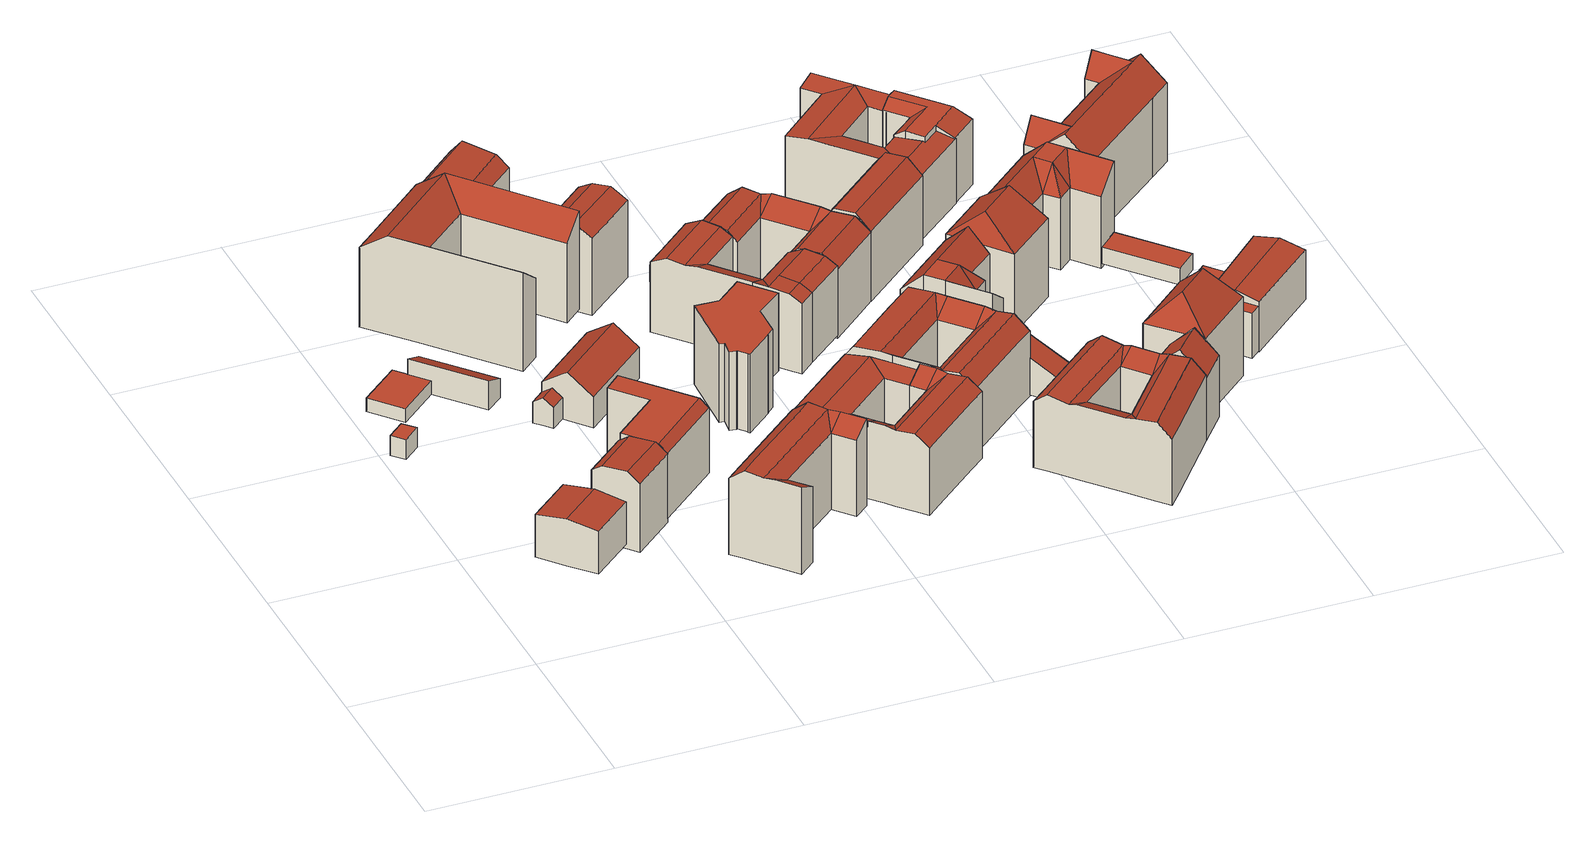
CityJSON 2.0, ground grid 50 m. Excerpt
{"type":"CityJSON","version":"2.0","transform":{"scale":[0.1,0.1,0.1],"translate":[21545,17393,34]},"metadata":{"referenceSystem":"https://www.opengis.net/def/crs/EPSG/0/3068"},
"CityObjects":{
"building1":{"type":"Building","attributes":{"FOLIE":"011","H_First_Min":43.01,"H_First_Max":43.01,"H_Trauf_Min":43.01,"H_Trauf_Max":43.01,"TexVersion":1,"EIG_KL_ST":0,"ANZ_LOC":1,"EIG_KL_PV":0,"Kachel":"2100018000","LAND":"11","RBEZ":"0","KREIS":"00","GMDE":"007","STR":"01861","HNR":"131","LFD":"002","function":"1411","measuredHeight":5.75},"address":[{"locality":"Berlin","thoroughfareNumber":"131","thoroughfareName":"Hauptstr."}],"geometry":[{"type":"MultiSurface","lod":"2","boundaries":[[[0,1,2,3]],[[4,5,6,7]],[[0,3,6,5]],[[1,0,5,4]],[[2,1,4,7]],[[3,2,7,6]]],"semantics":{"surfaces":[{"type":"RoofSurface"},{"type":"GroundSurface"},{"type":"WallSurface"}],"values":[0,1,2,2,2,2]}}]},
"building2":{"type":"Building","attributes":{"description":"Verwaltungsgebäude, Bürogebäude","STRMIT_KOR":1007.1,"AREA_KOR":16.8,"STR_ERTR":2.03,"CO2_EINSP":1.27,"INVEST":8400,"ILEIST":2.4,"DENKMAL":1,"Kachel":"2100018000","LAND":"11-11","RBEZ":"0-0","KREIS":"00-00","GMDE":"007-007","STR":"00046-01268","HNR":"12-24","ADZ":"-","LFD":"001-001","FOLIE":"011","H_First_Min":50.44,"H_First_Max":50.44,"H_Trauf_Min":49.24,"H_Trauf_Max":49.24,"TexVersion":1,"EIG_KL_ST":1,"ANZ_LOC":1,"DENKMALART":"Baudenkmal","EIG_KL_PV":1,"GROUND_AREA":255.79,"function":"1411","measuredHeight":13.63,"storeysAboveGround":3},"address":[{"locality":"Berlin","thoroughfareNumber":"12","thoroughfareName":"Albertstr."},{"locality":"Berlin","thoroughfareNumber":"24","thoroughfareName":"Feurigstr."}],"geometry":[{"type":"MultiSurface","lod":"2","boundaries":[[[8,9,10,11,12,13]],[[14,15,16,17]],[[18,19,15,14]],[[17,16,12,11]],[[19,18,9,8]],[[18,14,17,11,10,9]],[[16,15,19,8,13,12]]],"semantics":{"surfaces":[{"type":"GroundSurface"},{"type":"RoofSurface"},{"type":"WallSurface"}],"values":[0,1,1,2,2,2,2]}}]},
"building3":{"type":"Building","attributes":{"Kachel":"2100018000","LAND":"11","RBEZ":"0","KREIS":"00","GMDE":"007","STR":"01861","HNR":"132","LFD":"003","FOLIE":"011","H_First_Min":41.28,"H_First_Max":41.28,"H_Trauf_Min":41.28,"H_Trauf_Max":41.28,"TexVersion":1,"EIG_KL_ST":1,"ANZ_LOC":1,"EIG_KL_PV":0,"function":"1444","measuredHeight":3.91},"address":[{"locality":"Berlin","thoroughfareNumber":"132","thoroughfareName":"Hauptstr."}],"geometry":[{"type":"MultiSurface","lod":"2","boundaries":[[[20,21,22,23]],[[24,25,26,27]],[[24,27,22,21]],[[25,24,21,20]],[[26,25,20,23]],[[27,26,23,22]]],"semantics":{"surfaces":[{"type":"GroundSurface"},{"type":"RoofSurface"},{"type":"WallSurface"}],"values":[0,1,2,2,2,2]}}]},
"building4":{"type":"Building","attributes":{"Kachel":"2100018000","LAND":"11","RBEZ":"0","KREIS":"00","GMDE":"007","STR":"01268","HNR":"23","LFD":"002","FOLIE":"011","H_First_Min":37.97,"H_First_Max":37.97,"H_Trauf_Min":37.97,"H_Trauf_Max":37.97,"TexVersion":1,"EIG_KL_ST":0,"ANZ_LOC":1,"EIG_KL_PV":0,"function":"1231","roofType":"1000","measuredHeight":0.675},"address":[{"locality":"Berlin","thoroughfareNumber":"23","thoroughfareName":"Feurigstr."}],"geometry":[{"type":"MultiSurface","lod":"2","boundaries":[[[28,29,30,31,32,33,34,35,36,37,38]],[[39,40,41,42,43,44,45,46,47,48,49]],[[29,28,49,48]],[[28,38,39,49]],[[38,37,40,39]],[[37,36,41,40]],[[36,35,42,41]],[[35,34,43,42]],[[34,33,44,43]],[[33,32,45,44]],[[32,31,46,45]],[[31,30,47,46]],[[30,29,48,47]]],"semantics":{"surfaces":[{"type":"RoofSurface"},{"type":"GroundSurface"},{"type":"WallSurface"}],"values":[0,1,2,2,2,2,2,2,2,2,2,2,2]}}]},
"building5":{"type":"Building","attributes":{"description":"Wohnblock in geschlossener Bauweise","STRMIT_KOR":1097.35,"AREA_KOR":75.72,"STR_ERTR":9.89,"CO2_EINSP":6.18,"INVEST":37800,"ILEIST":10.8,"DENKMAL":0,"Kachel":"2100018000","LAND":"11","RBEZ":"0","KREIS":"00","GMDE":"007","STR":"01268","HNR":"23","LFD":"001","FOLIE":"011","H_First_Min":57.7,"H_First_Max":58.06,"H_Trauf_Min":55.65,"H_Trauf_Max":57.7,"TexVersion":1,"EIG_KL_ST":1,"ANZ_LOC":1,"EIG_KL_PV":2,"GROUND_AREA":197.01,"function":"1231","measuredHeight":22.44,"storeysAboveGround":5},"address":[{"locality":"Berlin","thoroughfareNumber":"23","thoroughfareName":"Feurigstr."}],"geometry":[{"type":"MultiSurface","lod":"2","boundaries":[[[50,51,52,53]],[[54,55,51,50]],[[56,57,55,54]],[[58,59,60,61,62,63,64,65]],[[53,52,64,63]],[[57,56,60,59]],[[53,63,62,61,60,56,54,50]],[[57,59,58,65,64,52,51,55]]],"semantics":{"surfaces":[{"type":"RoofSurface"},{"type":"GroundSurface"},{"type":"WallSurface"}],"values":[0,0,0,1,2,2,2,2]}}]},
"building6":{"type":"Building","attributes":{"Kachel":"2100018000","LAND":"11","RBEZ":"0","KREIS":"00","GMDE":"007","STR":"01861","HNR":"133","LFD":"001","FOLIE":"011","H_First_Min":45.76,"H_First_Max":45.76,"H_Trauf_Min":42.97,"H_Trauf_Max":42.97,"TexVersion":1,"EIG_KL_ST":0,"ANZ_LOC":1,"EIG_KL_PV":0,"function":"1449","measuredHeight":8.38},"address":[{"locality":"Berlin","thoroughfareNumber":"133","thoroughfareName":"Hauptstr."}],"geometry":[{"type":"MultiSurface","lod":"2","boundaries":[[[66,67,68,69]],[[70,71,72,73]],[[69,68,72,71]],[[66,69,71,70]],[[67,66,70,73]],[[68,67,73,72]]],"semantics":{"surfaces":[{"type":"RoofSurface"},{"type":"GroundSurface"},{"type":"WallSurface"}],"values":[0,1,2,2,2,2]}}]},
"building7":{"type":"Building","attributes":{"description":"Wohnblock in geschlossener Bauweise","STRMIT_KOR":1096.23,"AREA_KOR":149.86,"STR_ERTR":19.96,"CO2_EINSP":12.45,"INVEST":75250,"ILEIST":21.5,"DENKMAL":0,"Kachel":"2100018000","LAND":"11","RBEZ":"0","KREIS":"00","GMDE":"007","STR":"01268","HNR":"22","LFD":"001","FOLIE":"011","H_First_Min":57.83,"H_First_Max":57.83,"H_Trauf_Min":55.68,"H_Trauf_Max":57.83,"TexVersion":1,"EIG_KL_ST":1,"ANZ_LOC":1,"EIG_KL_PV":3,"GROUND_AREA":367.44,"function":"1231","measuredHeight":21.11,"storeysAboveGround":5},"address":[{"locality":"Berlin","thoroughfareNumber":"22","thoroughfareName":"Feurigstr."}],"geometry":[{"type":"MultiSurface","lod":"2","boundaries":[[[74,75,76,77,78,79,80,81,82]],[[83,84,76,75]],[[85,83,75,74]],[[86,87,82,81]],[[88,86,81,80]],[[89,88,80,79]],[[90,89,79,78]],[[87,85,74,82]],[[78,77,76,84,91,90]],[[89,90,86,88]],[[86,90,91,84,83,85,87]]],"semantics":{"surfaces":[{"type":"GroundSurface"},{"type":"WallSurface"},{"type":"RoofSurface"}],"values":[0,1,1,1,1,1,1,1,1,2,2]}}]},
"building8":{"type":"Building","attributes":{"description":"Christliche Kirche","STR":"01268","HNR":"21","LFD":"001","FOLIE":"011","H_First_Min":45.34,"H_First_Max":51.22,"H_Trauf_Min":43.33,"H_Trauf_Max":46.24,"TexVersion":1,"EIG_KL_ST":1,"ANZ_LOC":1,"EIG_KL_PV":2,"GROUND_AREA":376.88,"STRMIT_KOR":1046.8,"AREA_KOR":39.8,"STR_ERTR":5,"CO2_EINSP":3.12,"INVEST":19950,"ILEIST":5.7,"DENKMAL":0,"Kachel":"2100018000","LAND":"11","RBEZ":"0","KREIS":"00","GMDE":"007","function":"1141","measuredHeight":14.03,"storeysAboveGround":4},"address":[{"locality":"Berlin","thoroughfareNumber":"21","thoroughfareName":"Feurigstr."}],"geometry":[{"type":"MultiSurface","lod":"2","boundaries":[[[92,93,94,95,96,97,98,99,100,101]],[[102,103,104,105]],[[106,107,103,102]],[[108,109,110,111]],[[112,113,114,115,109,108]],[[105,104,97,96]],[[111,110,94,93]],[[112,101,100,99,107,106,113]],[[104,103,107,99,98,97]],[[112,108,111,93,92,101]],[[113,106,102,105,96,95,94,110,109,115,114]]],"semantics":{"surfaces":[{"type":"GroundSurface"},{"type":"RoofSurface"},{"type":"WallSurface"}],"values":[0,1,1,1,1,2,2,2,2,2,2]}}]},
"building9":{"type":"Building","attributes":{"description":"Wohngebäude mit Handel u. Dienstleistungen","STRMIT_KOR":1073.04,"AREA_KOR":340.86,"STR_ERTR":44.23,"CO2_EINSP":27.6,"INVEST":170450,"ILEIST":48.7,"DENKMAL":1,"Kachel":"2100018000","LAND":"11","RBEZ":"0","KREIS":"00","GMDE":"007","STR":"01861","HNR":"134","LFD":"001","FOLIE":"011","H_First_Min":66.09,"H_First_Max":66.09,"H_Trauf_Min":60.52,"H_Trauf_Max":60.52,"TexVersion":1,"EIG_KL_ST":1,"ANZ_LOC":1,"DENKMALART":"Baudenkmal","EIG_KL_PV":3,"GROUND_AREA":875.7,"function":"2121","measuredHeight":28.68,"storeysAboveGround":5},"address":[{"locality":"Berlin","thoroughfareNumber":"134","thoroughfareName":"Hauptstr."}],"geometry":[{"type":"MultiSurface","lod":"2","boundaries":[[[116,117,118,119,120,121,122,123,124,125,126,127,128,129]],[[130,131,132,133,134]],[[135,136,137,138,139]],[[140,134,141,142,139,143,144,145]],[[134,133,135,139,142,141]],[[135,133,122,121]],[[136,135,121,120]],[[137,136,120,119]],[[124,131,130,134,140,127,126,125]],[[137,119,118,117,116,143,139,138]],[[127,140,145,144,143,116,129,128]],[[132,131,124,123]],[[133,132,123,122]]],"semantics":{"surfaces":[{"type":"GroundSurface"},{"type":"RoofSurface"},{"type":"WallSurface"}],"values":[0,1,1,1,1,2,2,2,2,2,2,2,2]}}]},
"building10":{"type":"Building","attributes":{"description":"Gebäude für Gewerbe und Industrie (soweit nicht OS 1711-1798)","STRMIT_KOR":1098,"AREA_KOR":117.84,"STR_ERTR":15.55,"CO2_EINSP":9.71,"INVEST":58800,"ILEIST":16.8,"DENKMAL":0,"Kachel":"2100018000","LAND":"11","RBEZ":"0","KREIS":"00","GMDE":"007","STR":"01268","HNR":"54","LFD":"001","FOLIE":"011","H_First_Min":59.07,"H_First_Max":59.58,"H_Trauf_Min":56.18,"H_Trauf_Max":59.07,"TexVersion":1,"EIG_KL_ST":1,"ANZ_LOC":1,"EIG_KL_PV":3,"GROUND_AREA":526.14,"function":"1799","measuredHeight":25.51,"storeysAboveGround":5},"address":[{"locality":"Berlin","thoroughfareNumber":"54","thoroughfareName":"Feurigstr."}],"geometry":[{"type":"MultiSurface","lod":"2","boundaries":[[[146,147,148,149,150,151,152,153,154,155,156,157,158,159,160,161]],[[162,163,164,165]],[[166,167,168,169]],[[170,163,162]],[[171,169,168]],[[172,173,174,175,176,177,178,179]],[[173,170,180,181,171,176,175,174]],[[170,162,169,171,181,180]],[[165,164,147,146]],[[162,165,146,161]],[[166,169,160,159]],[[167,166,159,158]],[[169,162,161,160]],[[151,172,179,178,177,154,153,152]],[[172,151,150,149,148,147,164,163,170,173]],[[154,177,176,171,168,167,158,157,156,155]]],"semantics":{"surfaces":[{"type":"GroundSurface"},{"type":"RoofSurface"},{"type":"WallSurface"}],"values":[0,1,1,1,1,1,1,1,2,2,2,2,2,2,2,2]}}]},
"building11":{"type":"Building","attributes":{"description":"Hotel, Pension","STRMIT_KOR":1087.45,"AREA_KOR":199.52,"STR_ERTR":26.03,"CO2_EINSP":16.24,"INVEST":99400,"ILEIST":28.4,"DENKMAL":1,"Kachel":"2100018000","LAND":"11","RBEZ":"0","KREIS":"00","GMDE":"007","STR":"01861","HNR":"135","LFD":"001","FOLIE":"011","H_First_Min":43.04,"H_First_Max":62.96,"H_Trauf_Min":43.04,"H_Trauf_Max":61.8,"TexVersion":1,"EIG_KL_ST":1,"ANZ_LOC":1,"DENKMALART":"Baudenkmal","EIG_KL_PV":3,"GROUND_AREA":747.64,"function":"1461","measuredHeight":26.33,"storeysAboveGround":1},"address":[{"locality":"Berlin","thoroughfareNumber":"135","thoroughfareName":"Hauptstr."}],"geometry":[{"type":"MultiSurface","lod":"2","boundaries":[[[182,183,184,185,186,187]],[[188,189,190,184,183,182]],[[191,192,193,194]],[[195,196,197]],[[198,199,197,196]],[[185,199,198]],[[200,201,202,203,204,205]],[[206,207,195,202,201,200]],[[208,196,195,207,206]],[[187,186,185,198,209]],[[198,196,210,211]],[[196,208,212,210]],[[209,198,211,213]],[[205,204,203,214,215,216]],[[217,218,219,190,189,188]],[[205,216,220,221,212,208,206,200]],[[209,213,222,223,217,188,182,187]],[[224,225,226,214,203,202,195,197,199,185,184,190,219,227,228,229]],[[191,194,230,231]],[[192,191,231,232]],[[193,192,232,233]],[[194,193,233,230]],[[212,221,220,216,215,214,226,225,224,229,228,227,219,218,217,223,222,213,211,210]],[[232,231,230,233]]],"semantics":{"surfaces":[{"type":"RoofSurface"},{"type":"WallSurface"},{"type":"GroundSurface"}],"values":[0,0,0,0,0,0,0,0,0,0,1,1,1,1,1,1,1,1,1,1,1,1,2,2]}}]},
"building12":{"type":"Building","attributes":{"description":"Seniorenwohnhaus, Seniorenheim","STRMIT_KOR":1130.7,"AREA_KOR":23.04,"STR_ERTR":3.13,"CO2_EINSP":1.95,"INVEST":11550,"ILEIST":3.3,"DENKMAL":0,"Kachel":"2100018000","LAND":"11","RBEZ":"0","KREIS":"00","GMDE":"007","STR":"01268","HNR":"20","LFD":"001","FOLIE":"011","H_First_Min":58.31,"H_First_Max":58.31,"H_Trauf_Min":58.31,"H_Trauf_Max":58.31,"TexVersion":1,"EIG_KL_ST":1,"ANZ_LOC":1,"EIG_KL_PV":3,"GROUND_AREA":378.82,"function":"1372","roofType":"1000","measuredHeight":22.79,"storeysAboveGround":7},"address":[{"locality":"Berlin","thoroughfareNumber":"20","thoroughfareName":"Feurigstr."}],"geometry":[{"type":"MultiSurface","lod":"2","boundaries":[[[234,235,236,237,238,239,240,241,242,243,244,245,246,247,248,249]],[[250,251,235,234]],[[251,252,236,235]],[[252,253,237,236]],[[253,254,238,237]],[[254,255,239,238]],[[255,256,240,239]],[[256,257,241,240]],[[257,258,242,241]],[[258,259,243,242]],[[259,260,244,243]],[[260,261,245,244]],[[261,262,246,245]],[[262,263,247,246]],[[263,264,248,247]],[[264,265,249,248]],[[265,250,234,249]],[[265,264,263,262,261,260,259,258,257,256,255,254,253,252,251,250]]],"semantics":{"surfaces":[{"type":"GroundSurface"},{"type":"WallSurface"},{"type":"RoofSurface"}],"values":[0,1,1,1,1,1,1,1,1,1,1,1,1,1,1,1,1,2]}}]},
"building13":{"type":"Building","attributes":{"description":"Wohngebäude mit Handel u. Dienstleistungen","STRMIT_KOR":1043.26,"AREA_KOR":293.42,"STR_ERTR":36.69,"CO2_EINSP":22.9,"INVEST":146650,"ILEIST":41.9,"DENKMAL":0,"Kachel":"2100018000","LAND":"11","RBEZ":"0","KREIS":"00","GMDE":"007","STR":"01268","HNR":"55","LFD":"001","FOLIE":"011","H_First_Min":57.04,"H_First_Max":58.87,"H_Trauf_Min":55.81,"H_Trauf_Max":58.31,"TexVersion":1,"EIG_KL_ST":1,"ANZ_LOC":1,"EIG_KL_PV":2,"GROUND_AREA":852.89,"function":"2121","measuredHeight":22.6,"storeysAboveGround":5},"address":[{"locality":"Berlin","thoroughfareNumber":"55","thoroughfareName":"Feurigstr."}],"geometry":[{"type":"MultiSurface","lod":"2","boundaries":[[[266,267,268,269,270,271]],[[272,273,274]],[[275,276,277]],[[278,279,274,273]],[[277,276,280,281]],[[272,282,283,275,277,273]],[[272,284,285,286,287,275,283,282]],[[284,288,289,290,291,287,286,285]],[[292,293,278,267,266]],[[268,281,294,295,269]],[[296,266,271,270,269,297,298,299]],[[273,277,300,301]],[[278,273,301,302]],[[279,278,293]],[[267,278,302,303]],[[280,294,281]],[[277,281,304,300]],[[281,268,305,304]],[[268,267,303,305]],[[288,306,307,308,309,291,290,289]],[[310,296,299,298,297,311,312,313]],[[314,315,316,306,288,284,272,274,279,293,292,266,296,310,317,318,319]],[[276,275,287,291,309,320,321,322,323,324,325,311,297,269,295,294,280]],[[321,320,309,308,307,306,316,315,314,301,300,304,305,326,312,311,325,324,323,322]],[[310,313,312,326,305,303,302,301,314,319,318,317]]],"semantics":{"surfaces":[{"type":"RoofSurface"},{"type":"WallSurface"},{"type":"GroundSurface"}],"values":[0,0,0,0,0,0,0,0,0,0,0,1,1,1,1,1,1,1,1,1,1,1,1,2,2]}}]},
"building14":{"type":"Building","attributes":{"description":"Wohnblock in geschlossener Bauweise","STRMIT_KOR":1112.03,"AREA_KOR":111.94,"STR_ERTR":14.82,"CO2_EINSP":9.24,"INVEST":56000,"ILEIST":16,"DENKMAL":0,"Kachel":"2100018000","LAND":"11","RBEZ":"0","KREIS":"00","GMDE":"007","STR":"01268","HNR":"19","LFD":"001","FOLIE":"011","H_First_Min":58.8,"H_First_Max":59.31,"H_Trauf_Min":56.9,"H_Trauf_Max":58.8,"TexVersion":1,"EIG_KL_ST":1,"ANZ_LOC":1,"EIG_KL_PV":3,"GROUND_AREA":586.02,"function":"1231","measuredHeight":22.67,"storeysAboveGround":6},"address":[{"locality":"Berlin","thoroughfareNumber":"19","thoroughfareName":"Feurigstr."}],"geometry":[{"type":"MultiSurface","lod":"2","boundaries":[[[327,328,329,330]],[[331,332,333]],[[334,333,335,336]],[[333,337,338,335]],[[339,327,330,340]],[[341,334,336,342]],[[332,343,344,345,329,328,346,347]],[[348,349,350,351,352,353]],[[339,340,354,355,338,337,356,357]],[[341,342,358,359,348,353,360,361]],[[351,350,362,363,364,343,332,331,365,366,367]],[[346,328,327,368,369]],[[347,346,369,370,371]],[[366,365,334]],[[370,369,357,356,371]],[[368,327,339,357,369]],[[337,333,347,371,356]],[[365,331,347,333,334]],[[361,372,366,334,341]],[[360,373,367,366,372,361]],[[353,352,351,367,373,360]],[[362,350,349,348,359,358,342,336,335,374,375,330,329,345,344,343,364,363]],[[354,340,330,375,374,335,338,355]]],"semantics":{"surfaces":[{"type":"WallSurface"},{"type":"RoofSurface"},{"type":"GroundSurface"}],"values":[0,0,0,0,0,0,0,0,0,0,0,1,1,1,1,1,1,1,1,1,1,2,2]}}]},
"building15":{"type":"Building","attributes":{"Kachel":"2100018000","LAND":"11","RBEZ":"0","KREIS":"00","GMDE":"007","STR":"01861","HNR":"136","LFD":"002","FOLIE":"011","H_First_Min":42,"H_First_Max":42,"H_Trauf_Min":42,"H_Trauf_Max":42,"TexVersion":1,"EIG_KL_ST":0,"ANZ_LOC":1,"EIG_KL_PV":0,"function":"2364","roofType":"1000","measuredHeight":4.84},"address":[{"locality":"Berlin","thoroughfareNumber":"136","thoroughfareName":"Hauptstr."}],"geometry":[{"type":"MultiSurface","lod":"2","boundaries":[[[376,377,378,379,380]],[[381,382,383,384,385]],[[380,379,382,381]],[[379,378,383,382]],[[378,377,384,383]],[[377,376,385,384]],[[376,380,381,385]]],"semantics":{"surfaces":[{"type":"RoofSurface"},{"type":"GroundSurface"},{"type":"WallSurface"}],"values":[0,1,2,2,2,2,2]}}]},
"building16":{"type":"Building","attributes":{"description":"Wohnblock in geschlossener Bauweise","Kachel":"2100018000","LAND":"11","RBEZ":"0","KREIS":"00","GMDE":"007","STR":"01268","HNR":"56","LFD":"001","STRMIT_KOR":1088.64,"AREA_KOR":242.92,"STR_ERTR":31.89,"CO2_EINSP":19.91,"INVEST":121800,"ILEIST":34.8,"DENKMAL":0,"FOLIE":"011","H_First_Min":58.74,"H_First_Max":59.27,"H_Trauf_Min":55.5,"H_Trauf_Max":58.74,"TexVersion":1,"EIG_KL_ST":1,"ANZ_LOC":1,"EIG_KL_PV":2,"GROUND_AREA":854.28,"function":"1231","measuredHeight":22.64,"storeysAboveGround":5},"address":[{"locality":"Berlin","thoroughfareNumber":"56","thoroughfareName":"Feurigstr."}],"geometry":[{"type":"MultiSurface","lod":"2","boundaries":[[[386,387,388,389,390,391,392,393,394,395,396,397,398,399]],[[400,401,402,386,399,403,397,396,404,405,406,407,408,409]],[[410,411,398,397]],[[412,410,397,403]],[[411,413,399,398]],[[413,412,403,399]],[[414,393,392,391,390,415,416,417]],[[415,390,389,388,387,418,419,420]],[[394,393,414,421,422,423,424,404,396,395]],[[425,407,406,405,404,424,426,427]],[[407,425,428,429,430,400,409,408]],[[400,430,431,432,433,418,387,386,402,401]],[[412,424,423,410]],[[411,418,433,413]],[[426,424,412]],[[432,413,433]],[[422,434,435,419,411,410]],[[422,421,436,437,420,419,435,434]],[[421,414,417,416,415,420,437,436]],[[425,427,438,439,431,430,429,428]],[[427,426,440,441,432,431,439,438]],[[426,412,413,432,441,440]],[[422,410,423]],[[419,418,411]]],"semantics":{"surfaces":[{"type":"GroundSurface"},{"type":"WallSurface"},{"type":"RoofSurface"}],"values":[0,0,1,1,1,1,1,1,1,1,1,1,2,2,2,2,2,2,2,2,2,2,2,2]}}]},
"building17":{"type":"Building","attributes":{"description":"Wohnblock in geschlossener Bauweise","STRMIT_KOR":1102.05,"AREA_KOR":135.92,"STR_ERTR":17.89,"CO2_EINSP":11.16,"INVEST":67550,"ILEIST":19.3,"DENKMAL":0,"Kachel":"2100018000","LAND":"11","RBEZ":"0","KREIS":"00","GMDE":"007","STR":"01268","HNR":"18","LFD":"001","FOLIE":"011","H_First_Min":58.18,"H_First_Max":59.19,"H_Trauf_Min":55.65,"H_Trauf_Max":58.7,"TexVersion":1,"EIG_KL_ST":1,"ANZ_LOC":1,"EIG_KL_PV":3,"GROUND_AREA":554.63,"function":"1231","measuredHeight":23.57,"storeysAboveGround":5},"address":[{"locality":"Berlin","thoroughfareNumber":"18","thoroughfareName":"Feurigstr."}],"geometry":[{"type":"MultiSurface","lod":"2","boundaries":[[[442,443,444,445,446,447,448,449,450,451,452,453,454,455,456,457]],[[458,459,460,461]],[[462,463,464,465]],[[459,462,465,460]],[[444,466,467,468,469,445]],[[458,461,470,471,468,467,472,473]],[[452,474,475,476,477,453]],[[476,475,478,479,464,463,480,481]],[[442,457,459]],[[459,457,456,462]],[[455,462,456]],[[443,482,472,467,466,444]],[[442,483,473,472,482,443]],[[459,458,473,483,442]],[[453,477,476,481,484,454]],[[454,484,481,480,485,455]],[[485,480,463,462,455]],[[447,446,445,469,468,471,470,461,460,465,464,479,478,475,474,452,451,450,449,448]]],"semantics":{"surfaces":[{"type":"WallSurface"},{"type":"RoofSurface"},{"type":"GroundSurface"}],"values":[0,0,0,0,0,0,0,0,1,1,1,1,1,1,1,1,1,2]}}]},
"building18":{"type":"Building","attributes":{"description":"Wohnblock in geschlossener Bauweise","STRMIT_KOR":1071.2,"AREA_KOR":258.1,"STR_ERTR":33,"CO2_EINSP":20.59,"INVEST":128800,"ILEIST":36.8,"DENKMAL":0,"LFD":"001","FOLIE":"011","Kachel":"2100018000","LAND":"11","RBEZ":"0","KREIS":"00","GMDE":"007","STR":"01054","HNR":"10","H_First_Min":58.94,"H_First_Max":60.84,"H_Trauf_Min":56.96,"H_Trauf_Max":60.05,"TexVersion":1,"EIG_KL_ST":1,"ANZ_LOC":1,"EIG_KL_PV":2,"GROUND_AREA":846.42,"function":"1231","measuredHeight":23.09,"storeysAboveGround":5},"address":[{"locality":"Berlin","thoroughfareNumber":"10","thoroughfareName":"Ebersstr."}],"geometry":[{"type":"MultiSurface","lod":"2","boundaries":[[[486,487,488,489]],[[490,491,492,493]],[[487,490,493,488]],[[491,486,489,492]],[[494,495,496,497,498,499,500,501]],[[502,503,504,505,506,507,508,509]],[[510,511,512,495,494,513,514,515,516,517,518,503,502,519,520,521]],[[522,523,499,498,524,525,526,527,528,529,507,506,530,531,532,533]],[[514,513,534,535,523,522,536,537]],[[513,494,501,500,499,523,535,534]],[[503,518,538,539,530,506,505,504]],[[518,517,540,541,531,530,539,538]],[[517,486,491,531,541,540]],[[486,516,515,487]],[[490,533,532,491]],[[514,487,515]],[[522,533,490]],[[517,516,486]],[[531,491,532]],[[514,537,536,522,490,487]],[[525,524,498,497,542,543,493,492,544,545,508,507,529,528,527,526]],[[519,502,509,508,545,544,492,489,488,493,543,542,497,496,495,512,511,510,521,520]]],"semantics":{"surfaces":[{"type":"WallSurface"},{"type":"RoofSurface"},{"type":"GroundSurface"}],"values":[0,0,0,0,0,0,0,0,1,1,1,1,1,1,1,1,1,1,1,1,2,2]}}]},
"building19":{"type":"Building","attributes":{"description":"Wohnblock in geschlossener Bauweise","STRMIT_KOR":1076,"AREA_KOR":135.44,"STR_ERTR":17.65,"CO2_EINSP":11.01,"INVEST":67900,"ILEIST":19.4,"DENKMAL":0,"Kachel":"2100018000","LAND":"11","RBEZ":"0","KREIS":"00","GMDE":"007","STR":"01268","HNR":"17","LFD":"001","FOLIE":"011","H_First_Min":59.7,"H_First_Max":60.06,"H_Trauf_Min":55.92,"H_Trauf_Max":59.7,"TexVersion":1,"EIG_KL_ST":1,"ANZ_LOC":1,"EIG_KL_PV":3,"GROUND_AREA":360.81,"function":"1231","measuredHeight":24.44,"storeysAboveGround":6},"address":[{"locality":"Berlin","thoroughfareNumber":"17","thoroughfareName":"Feurigstr."}],"geometry":[{"type":"MultiSurface","lod":"2","boundaries":[[[546,547,548,549,550,551,552,446]],[[553,554,555,556]],[[557,558,554,553]],[[559,560,558,557]],[[556,555,552,551]],[[560,559,548,547]],[[556,551,550,549,548,559,557,553]],[[560,547,546,446,552,555,554,558]]],"semantics":{"surfaces":[{"type":"GroundSurface"},{"type":"RoofSurface"},{"type":"WallSurface"}],"values":[0,1,1,1,2,2,2,2]}}]},
"building20":{"type":"Building","attributes":{"description":"Allgemeinbildende Schule","STRMIT_KOR":1065.71,"AREA_KOR":391.5,"STR_ERTR":50.34,"CO2_EINSP":31.4,"INVEST":195650,"ILEIST":55.9,"DENKMAL":1,"Kachel":"2100018000","LAND":"11","RBEZ":"0","KREIS":"00","GMDE":"007","STR":"01268","HNR":"57","LFD":"001","FOLIE":"011","TexVersion":1,"EIG_KL_ST":1,"ANZ_LOC":1,"DENKMALART":"Gesamtanlage","EIG_KL_PV":2,"H_First_Min":42.85,"H_First_Max":67.14,"H_Trauf_Min":42.12,"H_Trauf_Max":63.48,"GROUND_AREA":1481.02,"function":"1121","measuredHeight":30.9,"storeysAboveGround":4},"address":[{"locality":"Berlin","thoroughfareNumber":"57","thoroughfareName":"Feurigstr."}],"geometry":[{"type":"MultiSurface","lod":"2","boundaries":[[[561,562,563,564,565,566,567,568,569,570,571,572]],[[573,574,575,576]],[[577,578,579,580]],[[581,582,583,584,585,586,587,588,589,590,591,592]],[[593,594,595,596]],[[597,598,574,573]],[[599,597,573,576]],[[600,599,576,575]],[[601,602,579,578]],[[603,601,578,577]],[[604,603,577,580]],[[602,604,580,579]],[[605,606,581,592]],[[607,605,592,591]],[[608,607,591,590]],[[609,608,590,589]],[[610,611,584,583]],[[612,609,589,588]],[[613,614,586,585]],[[611,613,585,584]],[[606,615,610,583,582,581]],[[614,616,612,588,587,586]],[[617,618,595,594]],[[619,617,594,593]],[[620,619,593,596]],[[618,620,596,595]],[[621,622,567,566]],[[623,621,566,565]],[[624,625,569,568]],[[622,624,568,567]],[[625,626,570,569]],[[627,628,561,572]],[[572,571,570,626,629,627]],[[561,628,630,631,632,623,565,564,563,562]],[[598,600,575,574]],[[633,622,631]],[[624,633,625]],[[622,633,624]],[[631,630,634,633]],[[634,625,633]],[[627,629,635,634,630,628]],[[622,621,623,632,631]],[[626,625,634,635,629]],[[598,597,599,600]],[[603,604,602,601]],[[610,607,636]],[[608,636,607]],[[609,636,608]],[[636,637,611,610]],[[636,609,637]],[[613,611,637,638,616,614]],[[605,607,610,615,606]],[[616,638,637,609,612]],[[620,618,639]],[[640,639,618,617]],[[619,620,639,640]],[[640,617,619]]],"semantics":{"surfaces":[{"type":"GroundSurface"},{"type":"WallSurface"},{"type":"RoofSurface"}],"values":[0,0,0,0,0,1,1,1,1,1,1,1,1,1,1,1,1,1,1,1,1,1,1,1,1,1,1,1,1,1,1,1,1,1,1,2,2,2,2,2,2,2,2,2,2,2,2,2,2,2,2,2,2,2,2,2,2]}}]},
"building21":{"type":"Building","attributes":{"description":"Wohnblock in geschlossener Bauweise","STRMIT_KOR":1011.4,"AREA_KOR":285.2,"STR_ERTR":34.57,"CO2_EINSP":21.57,"INVEST":142800,"ILEIST":40.8,"DENKMAL":0,"Kachel":"2100018000","LAND":"11","RBEZ":"0","KREIS":"00","GMDE":"007","STR":"01268","HNR":"16","LFD":"001","FOLIE":"011","H_First_Min":57.41,"H_First_Max":58.91,"H_Trauf_Min":56.36,"H_Trauf_Max":58.91,"TexVersion":1,"EIG_KL_ST":1,"ANZ_LOC":1,"EIG_KL_PV":2,"GROUND_AREA":886.92,"function":"1231","measuredHeight":21.18,"storeysAboveGround":5},"address":[{"locality":"Berlin","thoroughfareNumber":"16","thoroughfareName":"Feurigstr."}],"geometry":[{"type":"MultiSurface","lod":"2","boundaries":[[[641,642,643,644,645,646,647,648,649,650,651,652,653,654,655,656,657,658,659,660,661,662,663,664,665,666,667,668]],[[669,670,671,672,673,674,675,676,677,678,679,680,681,682]],[[683,684,685,686,687]],[[688,689,690,691,692,693,694,695,687,686,685,696]],[[697,698,699,700,701,702]],[[703,704,701,700,699]],[[705,706,707,708,709]],[[710,711,709,712,713]],[[714,715,716,717,701,704,718,719]],[[705,709,720,721,722,723,714,719,724,725]],[[720,709,711,726,727,728,729,714,723,722,721]],[[730,692,691,731]],[[732,689,688,696,685,684,733]],[[703,699,657,656]],[[704,703,656,655]],[[706,705,650,649]],[[707,706,649,648]],[[710,713,644,643]],[[711,710,643,642]],[[697,702,660,659]],[[698,697,659,658]],[[699,698,658,657]],[[719,718,704,655,654,653]],[[719,653,652,651,650,705,725,724]],[[644,713,712,709,708,707,648,647,646,645]],[[711,642,641,668,667,666,729,728,727,726]],[[661,660,702,701,717,716,715,714,729,666,665,664,663,662]],[[689,732,674,673]],[[683,687,678,677]],[[684,683,677,676]],[[690,689,673,672]],[[731,691,671,670]],[[730,731,670,669]],[[692,730,669,682]],[[691,690,672,671]],[[676,675,674,732,733,684]],[[694,693,692,682,681,680]],[[687,695,694,680,679,678]]],"semantics":{"surfaces":[{"type":"GroundSurface"},{"type":"RoofSurface"},{"type":"WallSurface"}],"values":[0,0,1,1,1,1,1,1,1,1,1,1,1,2,2,2,2,2,2,2,2,2,2,2,2,2,2,2,2,2,2,2,2,2,2,2,2,2]}}]},
"building22":{"type":"Building","attributes":{"description":"Allgemeinbildende Schule","STRMIT_KOR":1048.5,"AREA_KOR":250.1,"STR_ERTR":31.94,"CO2_EINSP":19.92,"INVEST":124950,"ILEIST":35.7,"DENKMAL":1,"Kachel":"2100018000","LAND":"11","RBEZ":"0","KREIS":"00","GMDE":"007","STR":"01054","HNR":"9","LFD":"001","FOLIE":"011","H_First_Min":62.23,"H_First_Max":68.49,"H_Trauf_Min":55.67,"H_Trauf_Max":59.73,"TexVersion":1,"EIG_KL_ST":1,"ANZ_LOC":1,"DENKMALART":"Gesamtanlage","EIG_KL_PV":3,"GROUND_AREA":490.89,"function":"1121","measuredHeight":31.76,"storeysAboveGround":5},"address":[{"locality":"Berlin","thoroughfareNumber":"9","thoroughfareName":"Ebersstr."}],"geometry":[{"type":"MultiSurface","lod":"2","boundaries":[[[734,735,736,737]],[[738,739,740,741,498,742]],[[743,744,736,735]],[[745,743,735,734]],[[746,745,734,737]],[[744,746,737,736]],[[747,748,498,741]],[[749,750,739,738]],[[750,751,747,741,740,739]],[[748,752,749,738,742,498]],[[746,744,753]],[[754,753,744,743]],[[745,746,753,754]],[[754,743,745]],[[751,752,748,747]],[[750,749,752,751]]],"semantics":{"surfaces":[{"type":"GroundSurface"},{"type":"WallSurface"},{"type":"RoofSurface"}],"values":[0,0,1,1,1,1,1,1,1,1,2,2,2,2,2,2]}}]},
"building23":{"type":"Building","attributes":{"description":"Allgemeinbildende Schule","STRMIT_KOR":990.25,"AREA_KOR":253.6,"STR_ERTR":30.3,"CO2_EINSP":18.91,"INVEST":127050,"ILEIST":36.3,"DENKMAL":1,"Kachel":"2100018000","LAND":"11","RBEZ":"0","KREIS":"00","GMDE":"007","STR":"01268","HNR":"57","LFD":"002","FOLIE":"011","H_First_Min":51.55,"H_First_Max":54.21,"H_Trauf_Min":51.55,"H_Trauf_Max":52.78,"TexVersion":1,"EIG_KL_ST":1,"ANZ_LOC":1,"DENKMALART":"Gesamtanlage","EIG_KL_PV":2,"GROUND_AREA":485.69,"function":"1121","measuredHeight":15.88,"storeysAboveGround":2},"address":[{"locality":"Berlin","thoroughfareNumber":"57","thoroughfareName":"Feurigstr."}],"geometry":[{"type":"MultiSurface","lod":"2","boundaries":[[[755,756,757,758,759,760]],[[761,762,763,764,765,766,767]],[[768,769,770,771]],[[772,773,769,768]],[[774,775,776,777,778,779,780]],[[771,770,759,758]],[[773,772,756,755]],[[772,768,771,758,757,756]],[[770,769,773,755,760,759]],[[778,777,765,764]],[[779,778,764,763]],[[774,780,762,761]],[[775,774,761,767]],[[780,779,763,762]],[[767,766,765,777,776,775]]],"semantics":{"surfaces":[{"type":"GroundSurface"},{"type":"RoofSurface"},{"type":"WallSurface"}],"values":[0,0,1,1,1,2,2,2,2,2,2,2,2,2,2]}}]},
"building24":{"type":"Building","attributes":{"description":"Feuerwehr","STRMIT_KOR":1068.75,"AREA_KOR":180.6,"STR_ERTR":23.25,"CO2_EINSP":14.51,"INVEST":90300,"ILEIST":25.8,"DENKMAL":1,"Kachel":"2100018000","LAND":"11","RBEZ":"0","KREIS":"00","GMDE":"007","STR":"01268","HNR":"58","LFD":"001","FOLIE":"011","TexVersion":1,"EIG_KL_ST":1,"ANZ_LOC":1,"DENKMALART":"Baudenkmal","H_First_Min":67.12,"H_First_Max":67.12,"H_Trauf_Min":60.84,"H_Trauf_Max":60.84,"EIG_KL_PV":2,"GROUND_AREA":654.55,"function":"1172","measuredHeight":29.15,"storeysAboveGround":5},"address":[{"locality":"Berlin","thoroughfareNumber":"58","thoroughfareName":"Feurigstr."}],"geometry":[{"type":"MultiSurface","lod":"2","boundaries":[[[781,782,783,784]],[[785,786,787,788]],[[789,790,791,792]],[[793,794,795,796]],[[797,798,789,792,799,800]],[[782,801,797,800,802,783]],[[790,803,785,788,804,791]],[[781,784,805,806,807,808,809,810]],[[794,811,808,807,812,795]],[[786,793,796,787]],[[800,799,792,791,804,788,787,796,795,812,807,806,805,784,783,802]],[[813,789,798]],[[810,809,814]],[[803,815,813,786,785]],[[790,789,813,815,803]],[[811,816,814,809,808]],[[794,793,814,816,811]],[[813,817,818,814,793,786]],[[813,798,797,801,782,781,810,814,818,817]]],"semantics":{"surfaces":[{"type":"WallSurface"},{"type":"GroundSurface"},{"type":"RoofSurface"}],"values":[0,0,0,0,0,0,0,0,0,0,1,2,2,2,2,2,2,2,2]}}]}
},
"vertices":[
[83,955,90],[54,986,90],[9,947,90],[37,915,90],[54,986,33],[83,955,33],[37,915,33],[9,947,33],
[165,402,28],[279,499,28],[335,434,28],[391,369,28],[278,273,28],[221,337,28],[335,434,164],[221,337,164],[278,273,152],[391,369,152],[279,499,152],[165,402,152],
[135,1238,34],[205,1158,34],[99,1066,34],[29,1147,34],[205,1158,73],[135,1238,73],[29,1147,73],[99,1066,73],
[274,503,40],[282,510,40],[277,517,40],[311,547,40],[316,542,40],[344,566,40],[339,571,40],[381,607,40],[346,647,40],[321,625,40],[234,549,40],[234,549,33],[321,625,33],[346,647,33],[381,607,33],[339,571,33],[344,566,33],[316,542,33],[311,547,33],[277,517,33],[282,510,33],[274,503,33],
[507,462,241],[394,366,241],[416,340,216],[528,437,216],[461,515,237],[348,418,237],[441,538,216],[329,441,216],[348,418,16],[329,441,16],[441,538,16],[461,515,16],[507,462,16],[528,437,16],[416,340,16],[394,366,16],
[208,1246,90],[162,1206,118],[307,1039,118],[353,1079,90],[208,1246,34],[353,1079,34],[307,1039,34],[162,1206,34],
[568,643,27],[491,732,27],[537,774,27],[614,683,27],[682,605,27],[699,585,27],[529,437,27],[512,456,27],[444,535,27],[491,732,238],[537,774,238],[568,643,238],[512,456,238],[444,535,238],[529,437,217],[699,585,217],[682,605,238],[614,683,238],
[654,1086,32],[700,1031,32],[514,871,32],[468,926,32],[459,937,32],[423,906,32],[404,927,32],[385,949,32],[422,981,32],[608,1141,32],[441,959,113],[404,927,113],[423,906,93],[459,937,93],[422,981,93],[385,949,93],[654,1086,172],[468,926,172],[514,871,122],[700,1031,122],[608,1141,122],[422,981,122],[441,959,142],[459,937,162],
[392,1706,34],[443,1647,34],[493,1588,34],[681,1367,34],[631,1323,34],[442,1544,34],[311,1430,34],[501,1211,34],[450,1166,34],[259,1385,34],[208,1443,34],[157,1500,34],[210,1547,34],[342,1661,34],[259,1385,321],[450,1166,321],[501,1211,265],[311,1430,265],[208,1443,321],[442,1544,265],[631,1323,265],[681,1367,321],[493,1588,321],[443,1647,321],[157,1500,265],[261,1489,321],[392,1603,321],[392,1706,265],[342,1661,265],[210,1547,265],
[795,159,1],[750,121,1],[707,172,1],[683,199,1],[649,238,1],[620,271,1],[665,309,1],[841,459,1],[881,493,1],[909,461,1],[943,421,1],[967,394,1],[1013,341,1],[973,307,1],[927,360,1],[751,210,1],[751,210,222],[707,172,254],[750,121,254],[795,159,222],[973,307,222],[1013,341,254],[967,394,254],[927,360,222],[683,199,251],[943,421,251],[620,271,222],[649,238,256],[693,277,256],[869,427,256],[909,461,256],[881,493,222],[841,459,222],[665,309,222],[728,237,251],[903,387,251],
[554,1806,290],[463,1725,290],[413,1681,290],[474,1611,278],[523,1655,278],[615,1735,278],[533,1830,250],[442,1750,250],[392,1706,250],[664,1612,90],[612,1684,90],[554,1631,90],[605,1559,90],[641,1415,271],[668,1485,250],[617,1442,277],[546,1628,250],[497,1584,277],[818,1499,278],[724,1420,278],[673,1377,278],[704,1341,250],[755,1384,250],[849,1464,250],[785,1537,271],[692,1458,271],[762,1565,250],[638,1708,250],[668,1485,26],[546,1628,26],[762,1565,26],[638,1708,26],[704,1341,26],[755,1384,26],[849,1464,26],[533,1830,26],[442,1750,26],[392,1706,26],[818,1499,26],[785,1537,26],[615,1735,26],[554,1806,26],[617,1442,26],[641,1415,26],[673,1377,26],[413,1681,26],[474,1611,26],[497,1584,26],[605,1559,42],[664,1612,42],[612,1684,42],[554,1631,42],
[824,758,15],[828,799,15],[815,800,15],[824,981,15],[890,979,15],[962,1040,15],[1035,955,15],[963,896,15],[960,811,15],[939,792,15],[940,792,15],[867,729,15],[863,733,15],[864,733,15],[845,756,15],[843,756,15],[824,758,243],[828,799,243],[815,800,243],[824,981,243],[890,979,243],[962,1040,243],[1035,955,243],[963,896,243],[960,811,243],[939,792,243],[940,792,243],[867,729,243],[863,733,243],[864,733,243],[845,756,243],[843,756,243],
[924,443,230],[1008,426,218],[1142,541,218],[1140,627,230],[1098,591,230],[965,477,230],[1065,281,243],[1085,338,218],[1045,304,249],[1280,466,243],[1260,489,249],[1218,453,218],[1054,374,218],[1014,339,249],[1229,524,249],[1187,488,218],[1105,315,243],[1238,430,243],[1099,242,248],[1139,276,248],[1272,391,248],[1314,427,248],[1125,211,218],[1165,246,218],[1298,361,218],[1340,397,218],[968,392,230],[1014,339,230],[1229,524,230],[1184,576,230],[881,494,218],[1096,677,218],[1054,642,218],[921,528,218],[1218,453,23],[1085,338,23],[1054,374,23],[1008,426,23],[1187,488,23],[1142,541,23],[1125,211,23],[1165,246,23],[1298,361,23],[1340,397,23],[881,494,23],[1096,677,23],[1054,642,23],[921,528,23],[1045,304,23],[1065,281,23],[1099,242,23],[924,443,23],[968,392,23],[1014,339,23],[1314,427,23],[1280,466,23],[1260,489,23],[1229,524,23],[1184,576,23],[1140,627,23],[1098,591,23],
[1119,943,229],[1077,907,229],[1077,907,26],[1119,943,26],[989,1009,253],[989,1009,252],[1031,1045,229],[933,1158,229],[1031,1045,26],[933,1158,26],[1134,1132,229],[1134,1132,26],[1222,1030,229],[1222,1030,26],[1036,1247,229],[1036,1247,26],[989,1009,26],[1018,975,26],[1054,933,26],[1054,933,248],[1018,975,253],[952,1345,26],[849,1256,26],[807,1220,26],[807,1220,229],[849,1256,229],[952,1345,229],[1200,1055,26],[1164,1098,26],[1164,1098,253],[1200,1055,248],[1014,1273,26],[981,1311,26],[981,1311,253],[1014,1273,248],[836,1186,26],[869,1148,26],[891,1122,26],[891,1122,253],[869,1148,248],[836,1186,253],[1108,956,239],[1097,969,248],[1082,986,250],[1060,1011,253],[911,1184,248],[878,1222,253],[1060,1011,26],[1097,969,26],
[906,1397,80],[927,1373,80],[1065,1493,80],[1027,1537,80],[888,1419,80],[888,1419,32],[1027,1537,32],[1065,1493,32],[927,1373,32],[906,1397,32],
[1405,773,26],[1471,696,26],[1493,672,26],[1524,637,26],[1552,604,26],[1509,568,26],[1368,447,26],[1327,411,26],[1299,444,26],[1269,479,26],[1247,504,26],[1288,539,26],[1429,660,26],[1363,736,26],[1320,870,26],[1335,852,26],[1383,797,26],[1221,615,26],[1180,580,26],[1159,605,26],[1111,660,26],[1096,677,26],[1136,712,26],[1278,834,26],[1288,539,215],[1429,660,215],[1221,615,215],[1363,736,215],[1327,411,215],[1552,604,215],[1509,568,215],[1368,447,215],[1471,696,252],[1493,672,247],[1524,637,253],[1299,444,253],[1269,479,247],[1247,504,252],[1180,580,252],[1096,677,215],[1159,605,253],[1111,660,247],[1136,712,215],[1278,834,215],[1320,870,215],[1335,852,247],[1383,797,253],[1405,773,252],[1310,514,247],[1451,635,247],[1340,479,253],[1481,600,253],[1152,695,247],[1293,816,247],[1200,640,253],[1341,761,253],
[1291,1235,247],[1334,1186,251],[1362,1154,216],[1362,1154,16],[1334,1186,16],[1291,1235,16],[1272,1257,16],[1184,1356,16],[1164,1379,16],[1131,1416,16],[1105,1446,16],[1105,1446,216],[1131,1416,247],[1164,1379,242],[1184,1356,252],[1272,1257,252],[1133,1136,216],[1225,1216,216],[1225,1216,16],[1133,1136,16],[1137,1316,216],[1045,1238,216],[1045,1238,16],[1137,1316,16],[1315,1113,216],[1223,1032,216],[1223,1032,16],[1315,1113,16],[1152,1113,16],[1194,1065,16],[1194,1065,251],[1152,1113,247],[1057,1406,16],[967,1329,16],[967,1329,216],[1057,1406,216],[993,1299,16],[1026,1260,16],[1026,1260,242],[993,1299,247],[1287,1145,251],[1244,1194,247],[1084,1376,247],[1117,1338,242],
[1552,239,230],[1631,147,230],[1631,147,38],[1552,239,38],[1743,287,230],[1687,354,230],[1687,354,38],[1743,287,38],[1679,5,230],[1679,5,38],[1715,50,38],[1826,190,38],[1864,238,38],[1864,238,230],[1826,190,230],[1715,50,230],[1431,291,38],[1431,291,230],[1475,328,230],[1610,444,230],[1656,484,230],[1656,484,38],[1610,444,38],[1475,328,38],[1595,102,38],[1614,80,38],[1652,36,38],[1652,36,268],[1614,80,261],[1595,102,255],[1509,201,255],[1494,219,249],[1456,263,260],[1456,263,38],[1494,219,38],[1509,201,38],[1800,314,261],[1838,269,268],[1838,269,38],[1800,314,38],[1782,335,38],[1732,393,38],[1718,411,38],[1680,455,38],[1680,455,260],[1718,411,249],[1732,393,255],[1782,335,255],[1688,82,268],[1799,221,268],[1762,265,261],[1650,126,261],[1499,300,260],[1634,415,260],[1537,256,249],[1672,371,249],[1799,221,38],[1762,265,38],[1672,371,38],[1634,415,38],
[1296,1229,16],[1277,1252,16],[1487,1432,16],[1506,1410,16],[1544,1366,16],[1572,1333,16],[1362,1153,16],[1544,1366,261],[1334,1186,261],[1362,1153,219],[1572,1333,219],[1506,1410,257],[1296,1229,257],[1487,1432,219],[1277,1252,219],
[1823,1300,27],[1865,1250,27],[1900,1209,27],[1928,1175,27],[1983,1109,27],[1928,1058,27],[1873,1124,27],[1834,1089,27],[1802,1125,27],[1718,1053,27],[1686,1097,27],[1648,1150,27],[1983,1109,40],[2124,948,40],[2070,898,40],[1929,1060,40],[1680,569,29],[1625,520,29],[1485,680,29],[1535,736,29],[1486,680,28],[1432,742,28],[1401,778,28],[1362,822,28],[1320,870,28],[1506,1029,28],[1545,979,28],[1582,932,28],[1499,862,28],[1526,827,28],[1489,793,28],[1537,738,28],[1647,1149,22],[1763,997,22],[1627,881,22],[1506,1029,22],[1983,1109,88],[2124,948,88],[1929,1060,88],[2070,898,88],[1625,520,81],[1485,680,187],[1680,569,81],[1535,736,187],[1537,738,233],[1486,680,294],[1489,793,233],[1526,827,233],[1499,862,233],[1401,778,294],[1362,822,294],[1582,932,233],[1320,870,233],[1506,1029,233],[1432,742,294],[1545,979,294],[1763,997,251],[1627,881,251],[1647,1149,251],[1506,1029,251],[1928,1058,235],[1873,1124,235],[1983,1109,295],[1834,1089,235],[1802,1125,235],[1718,1053,235],[1648,1150,235],[1823,1300,235],[1686,1097,295],[1865,1250,295],[1900,1209,295],[1928,1175,295],[1843,1160,295],[1808,1201,295],[1765,1165,295],[1459,828,294],[1420,872,294],[1463,908,294],[1586,971,331],[1685,1056,331],
[1461,1737,35],[1482,1756,35],[1443,1801,35],[1487,1839,35],[1526,1794,35],[1566,1747,35],[1607,1700,35],[1640,1662,35],[1596,1623,35],[1563,1661,35],[1542,1642,35],[1497,1602,35],[1456,1564,35],[1489,1526,35],[1531,1477,35],[1572,1513,35],[1623,1454,35],[1669,1493,35],[1707,1448,35],[1572,1333,35],[1534,1378,35],[1484,1436,35],[1442,1484,35],[1409,1523,35],[1368,1570,35],[1327,1618,35],[1374,1660,35],[1416,1697,35],[1775,1507,37],[1704,1446,37],[1670,1486,37],[1627,1449,37],[1591,1491,37],[1571,1515,37],[1614,1551,37],[1638,1572,37],[1589,1629,37],[1612,1649,37],[1623,1659,37],[1635,1668,37],[1704,1588,37],[1740,1547,37],[1589,1629,228],[1638,1572,228],[1682,1569,249],[1662,1592,249],[1612,1649,249],[1634,1528,249],[1591,1491,249],[1627,1449,249],[1670,1486,249],[1740,1547,249],[1704,1588,249],[1635,1668,249],[1623,1659,249],[1658,1549,249],[1707,1448,224],[1669,1493,234],[1623,1454,234],[1582,1418,234],[1534,1378,234],[1572,1333,224],[1572,1513,224],[1531,1477,224],[1563,1661,224],[1596,1623,224],[1640,1662,234],[1607,1700,234],[1566,1747,234],[1443,1801,224],[1482,1756,224],[1526,1794,234],[1487,1839,234],[1368,1570,234],[1409,1523,234],[1442,1484,234],[1484,1436,234],[1489,1526,224],[1456,1564,224],[1523,1708,234],[1501,1689,234],[1456,1649,234],[1415,1612,234],[1497,1602,224],[1542,1642,224],[1461,1737,224],[1416,1697,224],[1374,1660,224],[1327,1618,224],[1775,1507,228],[1704,1446,228],[1571,1515,228],[1614,1551,228],
[1909,348,27],[1794,470,27],[1949,608,27],[2065,486,27],[1770,349,38],[1843,415,38],[1889,370,38],[1934,324,38],[1817,293,38],[1794,470,257],[1949,608,257],[1909,348,257],[2065,486,257],[1934,324,217],[1864,238,217],[1770,349,217],[1843,415,217],[1889,370,282],[1817,293,282],[1972,516,345],[1887,440,345],
[2049,648,43],[2232,822,43],[2279,770,43],[2325,717,43],[2132,547,43],[2090,598,43],[2076,766,45],[2119,716,45],[2049,647,45],[2132,548,45],[2105,524,45],[2021,620,45],[1975,674,45],[2279,770,202],[2090,598,202],[2132,547,188],[2325,717,188],[2232,822,188],[2049,648,188],[2076,766,175],[1975,674,175],[2021,620,175],[2105,524,175],[2132,548,175],[2049,647,175],[2119,716,175],
[2251,1417,268],[2192,1367,268],[2192,1367,40],[2251,1417,40],[1883,1350,268],[1908,1320,268],[1908,1320,40],[1883,1350,40],[1849,1270,268],[1824,1300,268],[1824,1300,40],[1849,1270,40],[2097,1480,268],[2072,1511,268],[2072,1511,40],[2097,1480,40],[1943,1157,268],[1896,1213,331],[1896,1213,40],[1943,1157,40],[2002,1207,268],[2002,1207,40],[1854,1325,331],[1854,1325,40],[2204,1473,40],[2157,1530,40],[2131,1561,40],[2131,1561,268],[2157,1530,268],[2204,1473,331],[2101,1536,331],[2101,1536,40],[1926,1238,331],[2174,1448,331],[1878,1295,331],[2127,1505,331],[1955,1264,331],[2145,1423,331]
]}
